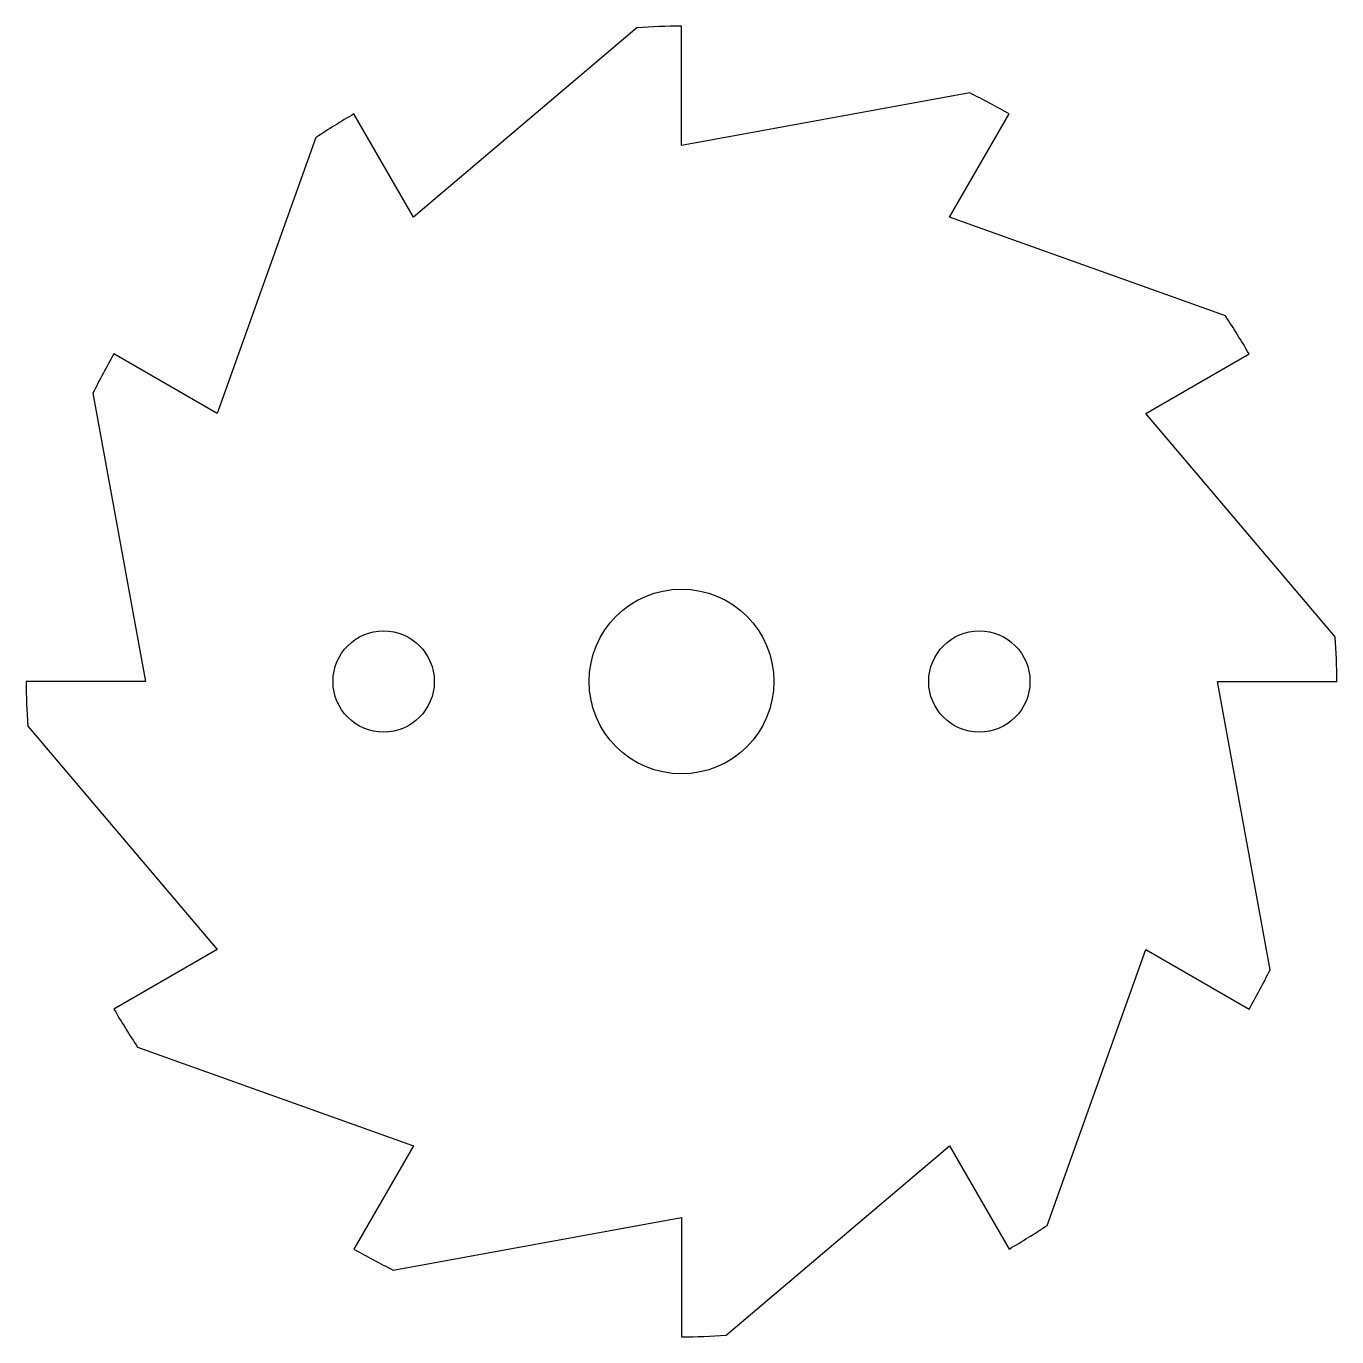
# Model space of a CAD drawing. Header units: millimetres. Extents: x 0 to 44, y 0 to 44.
import ezdxf

# ---------------------------------------------------------------- set-up
doc = ezdxf.new("R2010")
doc.units = ezdxf.units.MM
doc.layers.add('CUT', color=1, linetype='Continuous')

msp = doc.modelspace()

# ---------------------------------------------------------------- linework, layer by layer
at = {"layer": 'CUT'}
msp.add_lwpolyline([(22, 40), (22, 44, 0.017047), (20.501, 43.949), (13, 37.588), (11, 41.053, 0.017047), (9.728, 40.259), (6.412, 31), (2.947, 33, 0.017047), (2.242, 31.676), (4, 22), (0, 22, 0.017047), (0.051, 20.501), (6.412, 13), (2.947, 11, 0.017047), (3.741, 9.728), (13, 6.412), (11, 2.947, 0.017047), (12.324, 2.242), (22, 4), (22, 0, 0.017047), (23.499, 0.051), (31, 6.412), (33, 2.947, 0.017047), (34.272, 3.741), (37.588, 13), (41.053, 11, 0.017047), (41.758, 12.324), (40, 22), (44, 22, 0.017047), (43.949, 23.499), (37.588, 31), (41.053, 33, 0.017047), (40.259, 34.272), (31, 37.588), (33, 41.053, 0.017047), (31.676, 41.758)], format="xyb", close=True, dxfattribs=at)
for centre, radius in [((22, 22), 3.1), ((12, 22), 1.7), ((32, 22), 1.7)]:
    msp.add_circle(centre, radius, dxfattribs=at)

doc.saveas('drawing.dxf')
